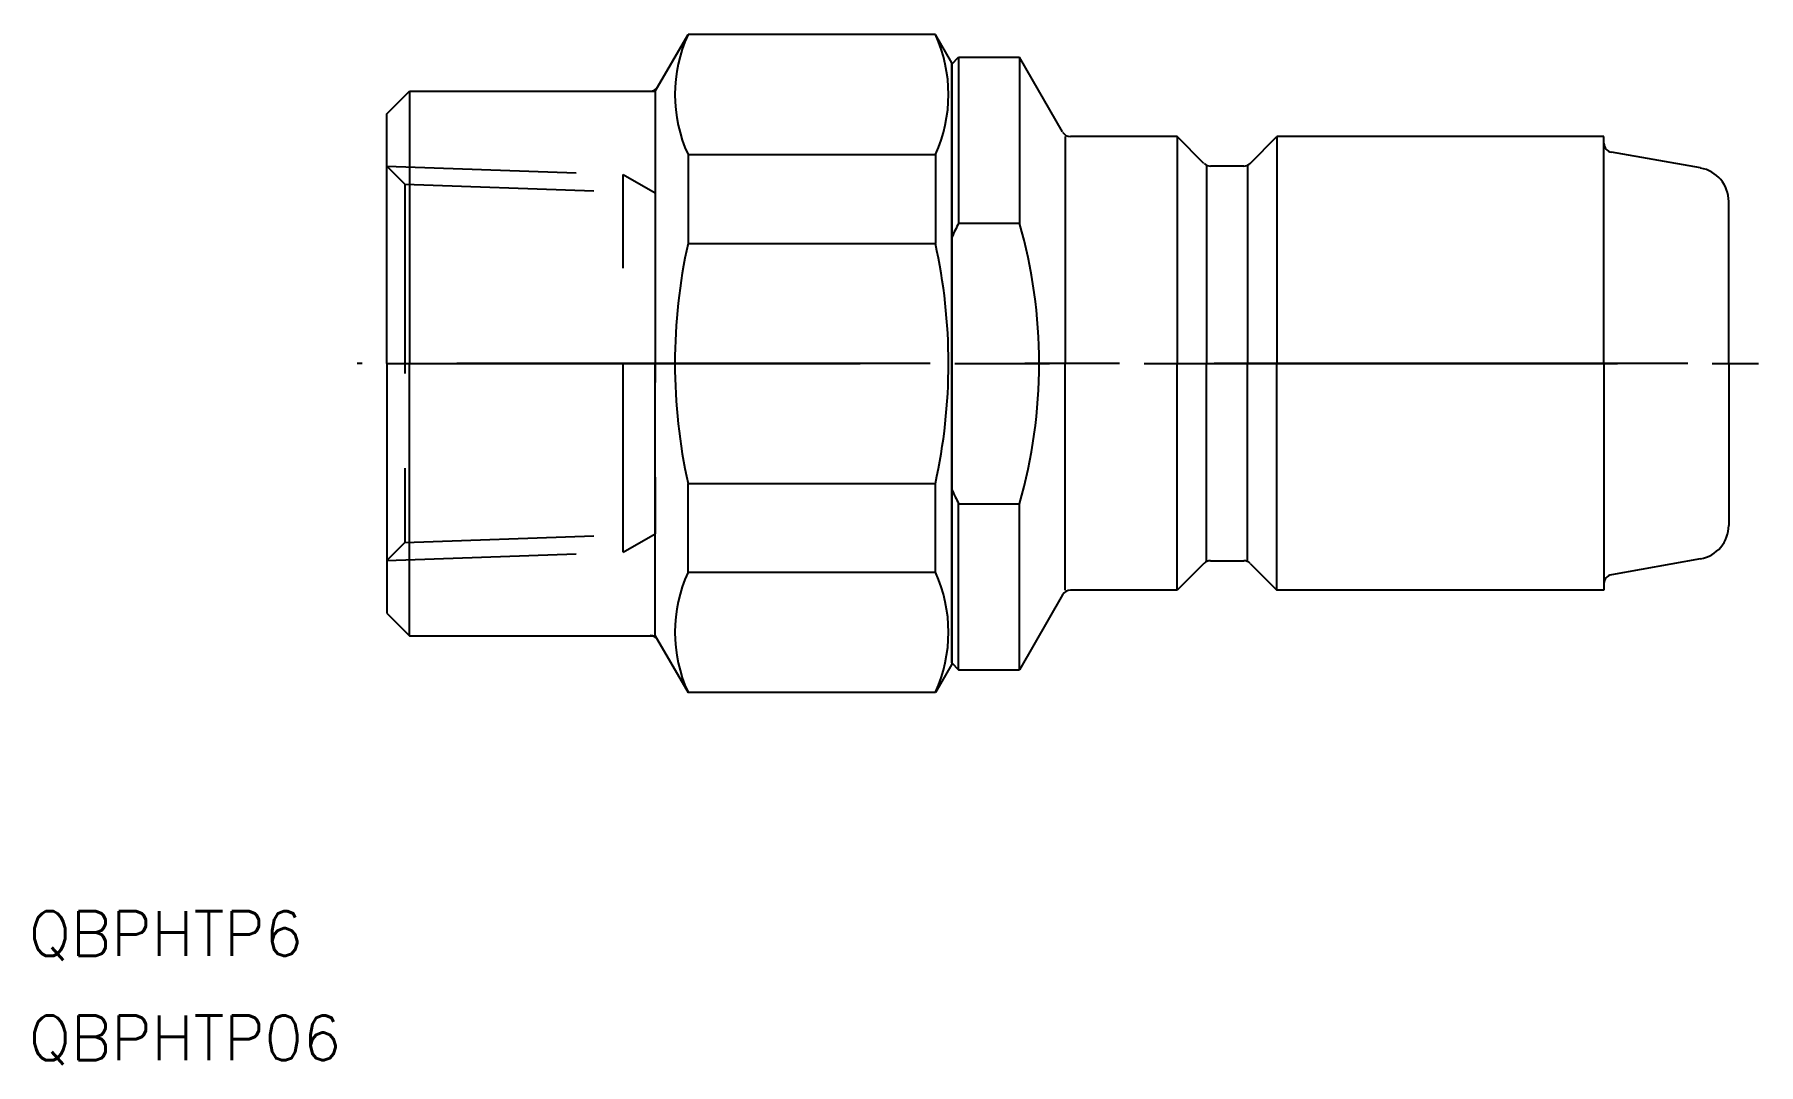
# Model space of a CAD drawing. Extents: x -24 to 92, y -47 to 22.
import ezdxf

# ---------------------------------------------------------------- set-up
doc = ezdxf.new("R2010")
doc.units = 0
doc.linetypes.add('CENTER', pattern=[50.8, 31.75, -6.35, 6.35, -6.35])
doc.linetypes.add('DASHED', pattern=[19.05, 12.7, -6.35])
doc.layers.get('0').update_dxf_attribs({"linetype": 'CONTINUOUS'})
doc.layers.add('CENTER', color=1, linetype='CENTER')
doc.styles.get("Standard").update_dxf_attribs({"font": 'txt.shx', "height": 3, "bigfont": 'bigfont.shx'})

msp = doc.modelspace()

# ---------------------------------------------------------------- linework, layer by layer
at = {"color": 7, "linetype": 'CONTINUOUS'}
for p, q in [((18, 18.26), (20.2, 22.06)), ((36.8, 22.06), (20.2, 22.06)), ((37.89, 20.16), (36.8, 22.06)), ((37.89, 20.08), (38.35, 20.54)), ((37.89, 0), (37.89, 20.16)), ((37.89, 20.08), (37.89, 0)), ((38.35, 20.54), (42.43, 20.54)), ((38.35, 20.54), (38.35, 9.41)), ((42.43, 20.54), (42.43, 9.41)), ((45.32, 15.52), (42.43, 20.54)), ((0, 16.74), (1.52, 18.26)), ((1.52, 18.26), (18, 18.26)), ((1.52, 18.26), (1.52, 0)), ((18, 18.26), (18, 0)), ((0, 0), (0, 16.74)), ((45.5, 15.21), (45.5, 0)), ((53.01, 15.21), (45.85, 15.21)), ((53.01, 15.21), (53.01, 0)), ((54.8, 13.41), (53.01, 15.21)), ((57.9, 13.41), (59.7, 15.21)), ((81.63, 15.21), (59.7, 15.21)), ((59.7, 15.21), (59.7, 0)), ((81.63, 0), (81.63, 15.21)), ((20.2, 14.01), (36.8, 14.01)), ((20.2, 14.01), (20.2, 8.05)), ((36.8, 14.01), (36.8, 8.05)), ((88.11, 13.11), (82.14, 14.17)), ((54.98, 13.24), (54.98, 0)), ((55.24, 13.24), (57.47, 13.24)), ((57.72, 13.24), (57.72, 0)), ((90, 0), (90, 10.86)), ((38.35, 9.41), (42.43, 9.41)), ((20.2, 8.05), (36.8, 8.05)), ((0, 0), (0, -16.74)), ((1.52, -18.26), (1.52, 0)), ((18, -18.26), (18, 0)), ((37.89, 0), (37.89, -20.16)), ((37.89, -20.08), (37.89, 0)), ((45.5, -15.21), (45.5, 0)), ((53.01, -15.21), (53.01, 0)), ((54.98, -13.24), (54.98, 0)), ((57.72, -13.24), (57.72, 0)), ((59.7, -15.21), (59.7, 0)), ((81.63, 0), (81.63, -15.21)), ((90, 0), (90, -10.86)), ((20.2, -8.05), (36.8, -8.05)), ((20.2, -14.01), (20.2, -8.05)), ((36.8, -14.01), (36.8, -8.05)), ((38.35, -9.41), (42.43, -9.41)), ((38.35, -20.54), (38.35, -9.41)), ((42.43, -20.54), (42.43, -9.41)), ((54.8, -13.41), (53.01, -15.21)), ((55.24, -13.24), (57.47, -13.24)), ((57.9, -13.41), (59.7, -15.21)), ((88.11, -13.11), (82.14, -14.17)), ((20.2, -14.01), (36.8, -14.01)), ((45.32, -15.52), (42.43, -20.54)), ((53.01, -15.21), (45.85, -15.21)), ((81.63, -15.21), (59.7, -15.21)), ((0, -16.74), (1.52, -18.26)), ((1.52, -18.26), (18, -18.26)), ((18, -18.26), (20.2, -22.06)), ((37.89, -20.16), (36.8, -22.06)), ((37.89, -20.08), (38.35, -20.54)), ((38.35, -20.54), (42.43, -20.54)), ((36.8, -22.06), (20.2, -22.06))]:
    msp.add_line(p, q, dxfattribs=at)
at = {"color": 3, "linetype": 'DASHED'}
for p, q in [((0, 13.22), (15.86, 12.67)), ((1.2, 12.02), (0, 13.22)), ((1.2, 12.02), (18, 11.43)), ((1.2, 12.02), (1.2, -12.02)), ((15.86, -12.67), (15.86, 12.67)), ((15.86, 12.67), (18, 11.43)), ((18, 11.43), (18, -11.43)), ((1.2, -12.02), (18, -11.43)), ((15.86, -12.67), (18, -11.43)), ((1.2, -12.02), (0, -13.22)), ((0, -13.22), (15.86, -12.67))]:
    msp.add_line(p, q, dxfattribs=at)
at = {"color": 7, "linetype": 'CONTINUOUS'}
for centre, radius, start, end in [((28.98, 18.03), 9.66, 155.38, 204.62), ((28.01, 18.03), 9.66, 335.38, 24.62), ((17.65, 18.86), 0.609, 270, 330), ((45.85, 15.82), 0.609, 210, 270), ((82.24, 14.77), 0.609, 180, 260), ((55.24, 13.84), 0.609, 225, 270), ((57.47, 13.84), 0.609, 270, 315), ((87.72, 10.86), 2.28, 0, 80), ((56.61, 0), 20.54, 152.734, 155.6594), ((9.49, 0), 34.26, 0, 15.9424), ((56.65, 0), 37.33, 167.5463, 180), ((0.34, 0), 37.33, 0, 12.4537), ((56.65, 0), 37.33, 180, 192.4537), ((0.34, 0), 37.33, 347.5463, 360), ((9.49, 0), 34.26, 344.0576, 360), ((56.61, 0), 20.54, 204.3406, 207.266), ((87.72, -10.86), 2.28, 280, 0), ((55.24, -13.84), 0.609, 90, 135), ((57.47, -13.84), 0.609, 45, 90), ((28.98, -18.03), 9.66, 155.38, 204.62), ((28.01, -18.03), 9.66, 335.38, 24.62), ((82.24, -14.77), 0.609, 100, 180), ((45.85, -15.82), 0.609, 90, 150), ((17.65, -18.86), 0.609, 30, 90)]:
    msp.add_arc(centre, radius, start, end, dxfattribs=at)
at = {"layer": 'CENTER', "color": 1, "linetype": 'CENTER'}
for p, q in [((87.25, 0), (-2, 0)), ((0, 0), (92, 0))]:
    msp.add_line(p, q, dxfattribs=at)

# ---------------------------------------------------------------- texts
at = {"color": 7, "linetype": 'CONTINUOUS'}
for s, p in [('QBPHTP6', (-24.02, -39.74)), ('QBPHTP06', (-24.02, -46.74))]:
    msp.add_text(s, height=3, dxfattribs=at).set_placement(p)

doc.saveas('drawing.dxf')
